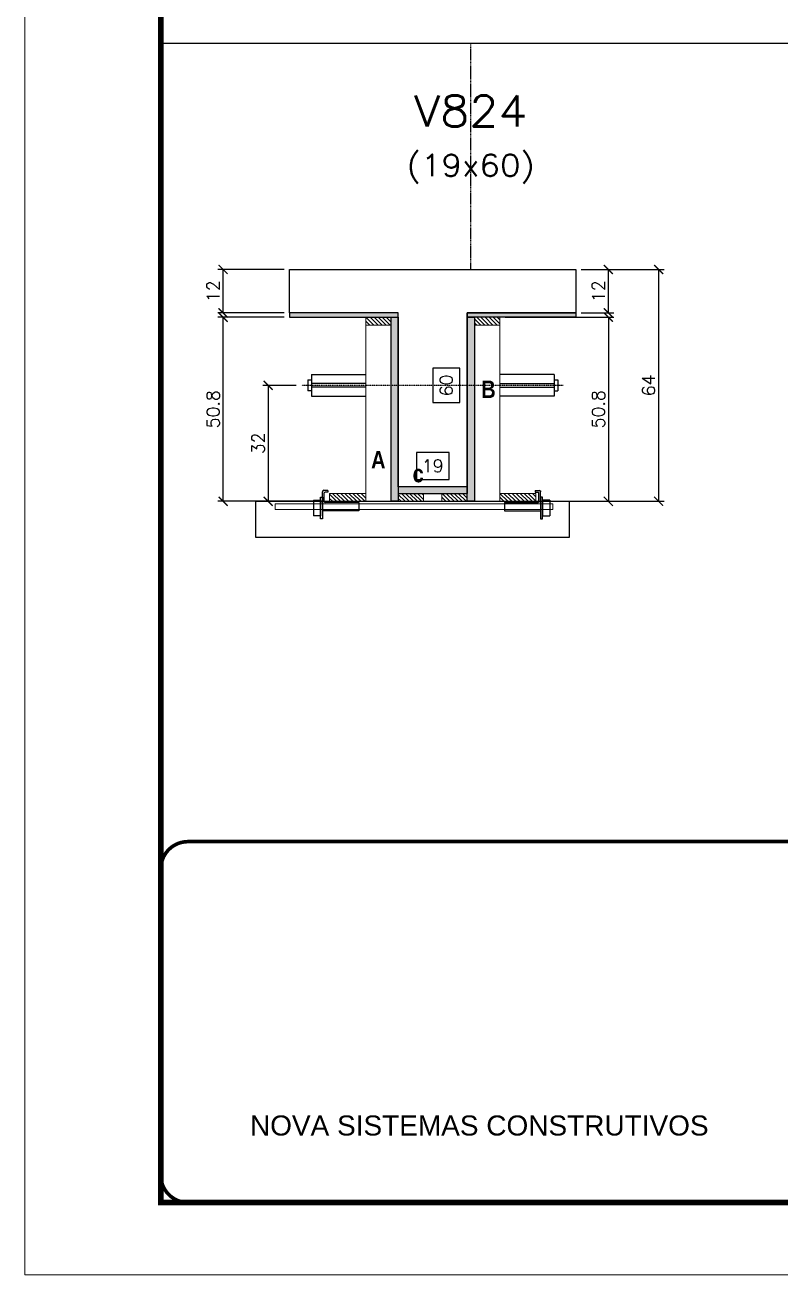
# Model space of a CAD drawing. Extents: x -20960 to -5926, y -2106 to 21915.
# Drawn here: x -7411 to -6995, y 12825 to 13515 of the extents above; entities that cross this region are included whole.
import ezdxf
from ezdxf.enums import TextEntityAlignment as Align

# ---------------------------------------------------------------- set-up
doc = ezdxf.new("R2010")
doc.units = 0
for name, pattern in [('CONTINUO', [0]), ('DASHED', [0.75, 0.5, -0.25]), ('HIDDEN', [0.375, 0.25, -0.125])]:
    doc.linetypes.add(name, pattern=pattern)
for name, color, linetype in [('barrote', 251, 'Continuous'), ('COTA', 241, 'Continuous'), ('Cota Seção (2x)', 4, 'Continuous'), ('detalhes', 4, 'Continuous'), ('Painéis', 200, 'Continuous'), ('presilha', 1, 'Continuous'), ('TENSOR', 3, 'Continuous'), ('Texto de Titulo', 7, 'Continuous'), ('Texto Qtd Sarr', 242, 'Continuous')]:
    doc.layers.add(name, color=color, linetype=linetype)
for name, color, linetype, lineweight in [('CONCRETO', 251, 'Continuous', 25), ('Folhas', 255, 'Continuous', 9), ('Hachura', 251, 'Continuous', 9), ('Madeira', 126, 'Continuous', 18), ('SARRAFO DE PRESSAO', 251, 'DASHED', 9), ('SCO-___-LAJ', 2, 'Continuous', 0), ('Texto Seção', 7, 'Continuous', 15)]:
    doc.layers.add(name, color=color, linetype=linetype, lineweight=lineweight)
doc.styles.add('ARIAL', font='arial.ttf')
doc.styles.add('Romans', font='romans.shx')
doc.styles.add('TECNICA', font='techb___.ttf', dxfattribs={"height": 10})
doc.dimstyles.new('Cota Seção (2x)', dxfattribs={"dimtxt": 7, "dimasz": 5, "dimexe": 3, "dimexo": 3, "dimgap": 2, "dimtad": 3, "dimdec": 1, "dimlfac": 0.5, "dimzin": 12, "dimdsep": 46, "dimtxsty": 'Romans', "dimblk": 'ARCHTICK', "dimcen": 0, "dimclrd": 4, "dimclre": 4, "dimclrt": 1, "dimadec": 1, "dimazin": 3, "dimtfac": 1, "dimtdec": 1, "dimtmove": 0, "dimatfit": 3, "dimldrblk": 'OBLIQUE', "dimfxl": 1, "dimtolj": 1, "dimtzin": 12, "dimarcsym": 0})
doc.dimstyles.new('Cota Seção interna', dxfattribs={"dimtxt": 7, "dimasz": 6, "dimexe": 0.18, "dimexo": 2, "dimgap": -4, "dimtad": 3, "dimdec": 1, "dimlfac": 0.5, "dimzin": 12, "dimdsep": 46, "dimtxsty": 'Romans', "dimblk": 'ARCHTICK', "dimcen": 0.09, "dimse1": 1, "dimse2": 1, "dimsd1": 1, "dimsd2": 1, "dimclrd": 180, "dimclre": 5, "dimclrt": 1, "dimadec": 0, "dimazin": 3, "dimtfac": 1, "dimtdec": 1, "dimtofl": 0, "dimtmove": 0, "dimatfit": 3, "dimldrblk": 'ARCHTICK', "dimfxl": 1, "dimtolj": 1, "dimtzin": 0, "dimarcsym": 0})

# ---------------------------------------------------------------- blocks, each defined once
blk = doc.blocks.new('9999999999')
at = {"color": 30, "linetype": 'CONTINUO', "const_width": 2}
blk.add_lwpolyline([(99583.98, 34230.21), (99583.98, 34414.45, 0.414214), (99568.98, 34429.45), (98228.98, 34429.45, 0.414214), (98213.98, 34414.45), (98213.98, 34245.21, 0.414214), (98228.98, 34230.21), (99583.98, 34230.21)], format="xyb", dxfattribs=at)
at = {"layer": 'Folhas'}
blk.add_lwpolyline([(98138.98, 34190.21), (99623.98, 34190.21), (99623.98, 35240.21), (98138.98, 35240.21)], close=True, dxfattribs=at)
at = {"layer": 'Folhas', "color": 30, "const_width": 3}
blk.add_lwpolyline([(98213.98, 34230.21), (99583.98, 34230.21), (99583.98, 35200.21), (98213.98, 35200.21)], close=True, dxfattribs=at)
at = {"color": 7, "linetype": 'Continuous', "ltscale": 5, "style": 'ARIAL'}
blk.add_text('NOVA SISTEMAS CONSTRUTIVOS', height=11.0592, dxfattribs=at).set_placement((98263.19, 34267.21))
blk = doc.blocks.new('_ArchTick')
at = {"color": 0, "linetype": 'ByBlock', "const_width": 0.15}
blk.add_lwpolyline([(-0.5, -0.5), (0.5, 0.5)], dxfattribs=at)
blk = doc.blocks.new('*D1134')
at = {"layer": 'COTA', "color": 4, "lineweight": -2, "transparency": 16777216}
for p, q in [((-7268.4, 13354.08), (-7305.11, 13354.08)), ((-7302.11, 13252.48), (-7302.11, 13354.08)), ((-7250.8, 13252.48), (-7305.11, 13252.48))]:
    blk.add_line(p, q, dxfattribs=at)
at = {"layer": 'Defpoints', "color": 0, "transparency": 16777216}
for p in [(-7302.11, 13354.08), (-7265.4, 13354.08), (-7247.8, 13252.48)]:
    blk.add_point(p, dxfattribs=at)
at = {"layer": 'COTA', "color": 4, "lineweight": -2, "transparency": 16777216, "xscale": 5, "yscale": 5, "zscale": 5}
for p, rotation in [((-7302.11, 13354.08), 90), ((-7302.11, 13252.48), 270)]:
    blk.add_blockref('_ArchTick', p, dxfattribs=dict(at, rotation=rotation))
at = {"layer": 'COTA', "color": 1, "transparency": 16777216, "insert": (-7307.61, 13303.28), "char_height": 7, "attachment_point": 5, "rotation": 90, "style": 'Romans'}
blk.add_mtext('\\A1;50.8', dxfattribs=at)
blk = doc.blocks.new('_Oblique')
at = {"color": 0, "linetype": 'ByBlock', "lineweight": -2}
blk.add_line((-0.5, -0.5), (0.5, 0.5), dxfattribs=at)
blk = doc.blocks.new('*D1135')
at = {"layer": 'COTA', "color": 4, "lineweight": -2, "transparency": 16777216}
for p, q in [((-7268.4, 13380.48), (-7305.11, 13380.48)), ((-7302.11, 13356.48), (-7302.11, 13380.48)), ((-7268.4, 13356.48), (-7305.11, 13356.48))]:
    blk.add_line(p, q, dxfattribs=at)
at = {"layer": 'Defpoints', "color": 0, "transparency": 16777216}
for p in [(-7302.11, 13380.48), (-7265.4, 13380.48), (-7265.4, 13356.48)]:
    blk.add_point(p, dxfattribs=at)
at = {"layer": 'COTA', "color": 4, "lineweight": -2, "transparency": 16777216, "xscale": 5, "yscale": 5, "zscale": 5}
for p, rotation in [((-7302.11, 13380.48), 90), ((-7302.11, 13356.48), 270)]:
    blk.add_blockref('_ArchTick', p, dxfattribs=dict(at, rotation=rotation))
at = {"layer": 'COTA', "color": 1, "transparency": 16777216, "insert": (-7307.61, 13368.48), "char_height": 7, "attachment_point": 5, "rotation": 90, "style": 'Romans'}
blk.add_mtext('\\A1;12', dxfattribs=at)
blk = doc.blocks.new('*D1136')
at = {"layer": 'Cota Seção (2x)', "color": 180, "lineweight": -2, "transparency": 16777216}
for p, q in [((-7171.4, 13325.95), (-7186.4, 13325.95)), ((-7186.4, 13325.95), (-7186.4, 13306.95)), ((-7171.4, 13306.95), (-7171.4, 13325.95)), ((-7186.4, 13306.95), (-7171.4, 13306.95))]:
    blk.add_line(p, q, dxfattribs=at)
at = {"layer": 'Defpoints', "color": 0, "transparency": 16777216}
for p in [(-7205.4, 13380.48), (-7167.4, 13380.48), (-7205.4, 13260.48)]:
    blk.add_point(p, dxfattribs=at)
at = {"layer": 'Cota Seção (2x)', "color": 1, "transparency": 16777216, "insert": (-7178.9, 13316.45), "char_height": 7, "attachment_point": 5, "rotation": 90, "style": 'Romans'}
blk.add_mtext('\\A1;60', dxfattribs=at)
blk = doc.blocks.new('PRESILHA METÁLICA 1')
at = {"layer": 'presilha'}
for p, q in [((12, 21), (8.6, 21)), ((12, 21), (12, 19.5)), ((0, 13), (6, 13)), ((0, 13), (0, 0)), ((6, 15.5), (7.5, 15.5)), ((6, -2.5), (6, 15.5)), ((6, 13), (6, 0)), ((7.5, 10.6), (7.5, 19.9)), ((7.5, 15.5), (7.5, -2.5)), ((9, 11.6), (9, 18.9)), ((12, 19.5), (9.6, 19.5)), ((37.5, 11), (9.6, 11)), ((37.5, 11), (37.5, 4.1)), ((6, 0), (0, 0)), ((37.5, 4.1), (7.5, 4.1)), ((7.5, -2.5), (6, -2.5))]:
    blk.add_line(p, q, dxfattribs=at)
for centre, radius, start, end in [((8.6, 19.9), 1.14, 90, 180), ((9.6, 18.9), 0.57, 90, 180), ((9.6, 11.6), 0.57, 180, 270)]:
    blk.add_arc(centre, radius, start, end, dxfattribs=at)
blk = doc.blocks.new('*D1137')
at = {"layer": 'Cota Seção (2x)', "color": 180, "lineweight": -2, "transparency": 16777216}
for p, q in [((-7177.4, 13279.48), (-7195.4, 13279.48)), ((-7195.4, 13279.48), (-7195.4, 13264.48)), ((-7177.4, 13264.48), (-7177.4, 13279.48)), ((-7195.4, 13264.48), (-7177.4, 13264.48))]:
    blk.add_line(p, q, dxfattribs=at)
at = {"layer": 'Defpoints', "color": 0, "transparency": 16777216}
for p in [(-7205.4, 13260.48), (-7205.4, 13252.48), (-7167.4, 13252.48)]:
    blk.add_point(p, dxfattribs=at)
at = {"layer": 'Cota Seção (2x)', "color": 1, "transparency": 16777216, "insert": (-7186.4, 13271.98), "char_height": 7, "attachment_point": 5, "style": 'Romans'}
blk.add_mtext('\\A1;19', dxfattribs=at)
blk = doc.blocks.new('*D1138')
at = {"layer": 'COTA', "color": 4, "lineweight": -2, "transparency": 16777216}
for p, q in [((-7146.4, 13354.08), (-7086.43, 13354.08)), ((-7089.43, 13354.08), (-7089.43, 13252.48)), ((-7146.4, 13252.48), (-7086.43, 13252.48))]:
    blk.add_line(p, q, dxfattribs=at)
at = {"layer": 'Defpoints', "color": 0, "transparency": 16777216}
for p in [(-7149.4, 13354.08), (-7149.4, 13252.48), (-7089.43, 13252.48)]:
    blk.add_point(p, dxfattribs=at)
at = {"layer": 'COTA', "color": 4, "lineweight": -2, "transparency": 16777216, "xscale": 5, "yscale": 5, "zscale": 5}
for p, rotation in [((-7089.43, 13354.08), 90), ((-7089.43, 13252.48), 270)]:
    blk.add_blockref('_ArchTick', p, dxfattribs=dict(at, rotation=rotation))
at = {"layer": 'COTA', "color": 1, "transparency": 16777216, "insert": (-7094.93, 13303.28), "char_height": 7, "attachment_point": 5, "rotation": 90, "style": 'Romans'}
blk.add_mtext('\\A1;50.8', dxfattribs=at)
blk = doc.blocks.new('*D1139')
at = {"layer": 'COTA', "color": 4, "lineweight": -2, "transparency": 16777216}
for p, q in [((-7261.7, 13316.45), (-7280.25, 13316.45)), ((-7277.25, 13316.45), (-7277.25, 13252.48)), ((-7261.7, 13252.48), (-7280.25, 13252.48))]:
    blk.add_line(p, q, dxfattribs=at)
at = {"layer": 'Defpoints', "color": 0, "transparency": 16777216}
for p in [(-7258.7, 13316.45), (-7277.25, 13252.48), (-7258.7, 13252.48)]:
    blk.add_point(p, dxfattribs=at)
at = {"layer": 'COTA', "color": 4, "lineweight": -2, "transparency": 16777216, "xscale": 5, "yscale": 5, "zscale": 5}
for p, rotation in [((-7277.25, 13316.45), 90), ((-7277.25, 13252.48), 270)]:
    blk.add_blockref('_ArchTick', p, dxfattribs=dict(at, rotation=rotation))
at = {"layer": 'COTA', "color": 1, "transparency": 16777216, "insert": (-7282.75, 13284.46), "char_height": 7, "attachment_point": 5, "rotation": 90, "style": 'Romans'}
blk.add_mtext('\\A1;32', dxfattribs=at)
blk = doc.blocks.new('titulo1')
at = {"layer": 'Defpoints', "color": 252, "linetype": 'HIDDEN', "ltscale": 2}
blk.add_line((0, 0), (0, 125), dxfattribs=at)
at = {"layer": 'Defpoints', "style": 'Romans', "oblique": 15}
blk.add_attdef('FOLHA', text='', height=10, dxfattribs=at).set_placement((0, 15.58), align=Align.MIDDLE_CENTER)
at = {"layer": 'Texto Qtd Sarr', "color": 3, "style": 'Romans', "oblique": 15}
for tag, height, p in [('TITULO', 17, (0, 71.45)), ('SEÇÃO', 12, (0, 41.55))]:
    blk.add_attdef(tag, text='', height=height, dxfattribs=at).set_placement(p, align=Align.MIDDLE_CENTER)
blk = doc.blocks.new('*D1173')
at = {"layer": 'COTA', "color": 4, "lineweight": -2, "transparency": 16777216}
for p, q in [((-7104.4, 13380.48), (-7086.43, 13380.48)), ((-7089.43, 13356.48), (-7089.43, 13380.48)), ((-7104.4, 13356.48), (-7086.43, 13356.48))]:
    blk.add_line(p, q, dxfattribs=at)
at = {"layer": 'Defpoints', "color": 0, "transparency": 16777216}
for p in [(-7107.4, 13380.48), (-7089.43, 13380.48), (-7107.4, 13356.48)]:
    blk.add_point(p, dxfattribs=at)
at = {"layer": 'COTA', "color": 4, "lineweight": -2, "transparency": 16777216, "xscale": 5, "yscale": 5, "zscale": 5}
for p, rotation in [((-7089.43, 13380.48), 90), ((-7089.43, 13356.48), 270)]:
    blk.add_blockref('_ArchTick', p, dxfattribs=dict(at, rotation=rotation))
at = {"layer": 'COTA', "color": 1, "transparency": 16777216, "insert": (-7094.93, 13368.48), "char_height": 7, "attachment_point": 5, "rotation": 90, "style": 'Romans'}
blk.add_mtext('\\A1;12', dxfattribs=at)
blk = doc.blocks.new('*D1146')
at = {"layer": 'COTA', "color": 4, "lineweight": -2, "transparency": 16777216}
for p, q in [((-7104.4, 13380.48), (-7058.67, 13380.48)), ((-7061.67, 13380.48), (-7061.67, 13252.48)), ((-7108.03, 13252.48), (-7058.67, 13252.48))]:
    blk.add_line(p, q, dxfattribs=at)
at = {"layer": 'Defpoints', "color": 0, "transparency": 16777216}
for p in [(-7107.4, 13380.48), (-7111.03, 13252.48), (-7061.67, 13252.48)]:
    blk.add_point(p, dxfattribs=at)
at = {"layer": 'COTA', "color": 4, "lineweight": -2, "transparency": 16777216, "xscale": 5, "yscale": 5, "zscale": 5}
for p, rotation in [((-7061.67, 13380.48), 90), ((-7061.67, 13252.48), 270)]:
    blk.add_blockref('_ArchTick', p, dxfattribs=dict(at, rotation=rotation))
at = {"layer": 'COTA', "color": 1, "transparency": 16777216, "insert": (-7067.17, 13316.48), "char_height": 7, "attachment_point": 5, "rotation": 90, "style": 'Romans'}
blk.add_mtext('\\A1;64', dxfattribs=at)

msp = doc.modelspace()

# ---------------------------------------------------------------- hatches: boundary and pattern name
at = {"layer": 'Hachura'}
h = msp.add_hatch(color=256, dxfattribs=at)
h.dxf.hatch_style = 1
h.paths.add_polyline_path([(-7205.4, 13354.08), (-7205.4, 13356.48), (-7265.4, 13356.48), (-7265.4, 13354.08)])
h = msp.add_hatch(dxfattribs=at)
h.set_pattern_fill('ANSI31', color=256, scale=0.5, angle=270, style=0)
h.set_pattern_definition([(315, (15742.4214, 5046.4335), (1.12253202, 1.12253202), [])])
h.paths.add_polyline_path([(-7209.4, 13349.68), (-7209.4, 13354.08), (-7223.4, 13354.08), (-7223.4, 13349.68)])
h = msp.add_hatch(color=256, dxfattribs=at)
h.dxf.hatch_style = 1
h.paths.add_polyline_path([(-7209.4, 13354.08), (-7205.4, 13354.08), (-7205.4, 13252.48), (-7209.4, 13252.48)])
h = msp.add_hatch(color=256, dxfattribs=at)
h.dxf.hatch_style = 1
h.paths.add_polyline_path([(-7167.4, 13354.08), (-7167.4, 13356.48), (-7107.4, 13356.48), (-7107.4, 13354.08)])
h = msp.add_hatch(color=256, dxfattribs=at)
h.dxf.hatch_style = 1
h.paths.add_polyline_path([(-7167.4, 13354.08), (-7163.4, 13354.08), (-7163.4, 13252.48), (-7167.4, 13252.48)])
h = msp.add_hatch(dxfattribs=at)
h.set_pattern_fill('ANSI31', color=256, scale=0.5, angle=270, style=0)
h.set_pattern_definition([(315, (15682.4214, 5046.4335), (1.12253202, 1.12253202), [])])
h.paths.add_polyline_path([(-7149.4, 13349.68), (-7149.4, 13354.08), (-7163.4, 13354.08), (-7163.4, 13349.68)])
h = msp.add_hatch(dxfattribs=at)
h.set_pattern_fill('ANSI31', color=256, scale=0.5, angle=270, style=0)
h.set_pattern_definition([(315, (15742.4214, 5022.8335), (1.12253202, 1.12253202), [])])
h.paths.add_polyline_path([(-7243.4, 13252.48), (-7243.4, 13256.88), (-7223.4, 13256.88), (-7223.4, 13252.48)])
h = msp.add_hatch(color=256, dxfattribs=at)
h.dxf.hatch_style = 1
h.paths.add_polyline_path([(-7167.4, 13256.88), (-7167.4, 13260.48), (-7205.4, 13260.48), (-7205.4, 13256.88)])
h = msp.add_hatch(dxfattribs=at)
h.set_pattern_fill('ANSI31', color=256, scale=0.5, angle=270, style=0)
h.set_pattern_definition([(315, (15751.2214, 5022.8335), (1.12253202, 1.12253202), [])])
h.paths.add_polyline_path([(-7205.4, 13252.48), (-7205.4, 13256.88), (-7191.4, 13256.88), (-7191.4, 13252.48)])
h = msp.add_hatch(dxfattribs=at)
h.set_pattern_fill('ANSI31', color=256, scale=0.5, angle=270, style=0)
h.set_pattern_definition([(315, (15751.2235, 5022.8335), (1.12253202, 1.12253202), [])])
h.paths.add_polyline_path([(-7167.4, 13252.48), (-7167.4, 13256.88), (-7181.4, 13256.88), (-7181.4, 13252.48)])
h = msp.add_hatch(dxfattribs=at)
h.set_pattern_fill('ANSI31', color=256, scale=0.5, angle=270, style=0)
h.set_pattern_definition([(315, (15648.4214, 5022.8335), (1.12253202, 1.12253202), [])])
h.paths.add_polyline_path([(-7149.4, 13252.48), (-7149.4, 13256.88), (-7129.4, 13256.88), (-7129.4, 13252.48)])

# ---------------------------------------------------------------- linework, layer by layer
at = {"ltscale": 3}
for p, q in [((-7255.4, 13319.45), (-7255.4, 13313.45)), ((-7255.4, 13319.45), (-7253.4, 13319.45)), ((-7253.4, 13322.45), (-7253.4, 13310.45)), ((-7253.4, 13322.45), (-7223.4, 13322.45)), ((-7119.4, 13322.45), (-7149.4, 13322.45)), ((-7119.4, 13322.45), (-7119.4, 13310.45)), ((-7119.4, 13319.45), (-7117.4, 13319.45)), ((-7117.4, 13319.45), (-7117.4, 13313.45)), ((-7253.4, 13313.45), (-7255.4, 13313.45)), ((-7223.4, 13317.45), (-7253.4, 13317.45)), ((-7223.4, 13315.45), (-7253.4, 13315.45)), ((-7149.4, 13317.45), (-7119.4, 13317.45)), ((-7149.4, 13315.45), (-7119.4, 13315.45)), ((-7119.4, 13313.45), (-7117.4, 13313.45)), ((-7253.4, 13310.45), (-7223.4, 13310.45)), ((-7119.4, 13310.45), (-7149.4, 13310.45))]:
    msp.add_line(p, q, dxfattribs=at)
at = {"layer": 'barrote'}
msp.add_lwpolyline([(-7111.03, 13232.48), (-7284, 13232.48), (-7284, 13252.48), (-7111.03, 13252.48)], close=True, dxfattribs=at)
at = {"layer": 'CONCRETO'}
msp.add_lwpolyline([(-7167.4, 13356.48), (-7167.4, 13256.88), (-7167.4, 13256.88), (-7167.4, 13260.48), (-7205.4, 13260.48), (-7205.4, 13356.48), (-7265.4, 13356.48), (-7265.4, 13380.48), (-7205.4, 13380.48), (-7205.4, 13380.48), (-7167.4, 13380.48), (-7107.4, 13380.48), (-7107.4, 13356.48)], close=True, dxfattribs=at)
at = {"layer": 'COTA', "linetype": 'ByBlock'}
msp.add_line((-7336.5, 13505.48), (-5966.5, 13505.48), dxfattribs=at)
at = {"layer": 'Madeira'}
for points in [[(-7209.4, 13349.68), (-7209.4, 13354.08), (-7223.4, 13354.08), (-7223.4, 13349.68)], [(-7209.4, 13354.08), (-7223.4, 13354.08), (-7223.4, 13252.48), (-7209.4, 13252.48)], [(-7149.4, 13349.68), (-7149.4, 13354.08), (-7163.4, 13354.08), (-7163.4, 13349.68)], [(-7149.4, 13354.08), (-7163.4, 13354.08), (-7163.4, 13252.48), (-7149.4, 13252.48)], [(-7243.4, 13252.48), (-7243.4, 13256.88), (-7223.4, 13256.88), (-7223.4, 13252.48)], [(-7205.4, 13252.48), (-7205.4, 13256.88), (-7191.4, 13256.88), (-7191.4, 13252.48)], [(-7167.4, 13252.48), (-7167.4, 13256.88), (-7181.4, 13256.88), (-7181.4, 13252.48)], [(-7149.4, 13252.48), (-7149.4, 13256.88), (-7129.4, 13256.88), (-7129.4, 13252.48)]]:
    msp.add_lwpolyline(points, close=True, dxfattribs=at)
at = {"layer": 'Painéis'}
for points in [[(-7205.4, 13354.08), (-7205.4, 13356.48), (-7265.4, 13356.48), (-7265.4, 13354.08)], [(-7209.4, 13354.08), (-7205.4, 13354.08), (-7205.4, 13252.48), (-7209.4, 13252.48)], [(-7167.4, 13354.08), (-7167.4, 13356.48), (-7107.4, 13356.48), (-7107.4, 13354.08)], [(-7167.4, 13354.08), (-7163.4, 13354.08), (-7163.4, 13252.48), (-7167.4, 13252.48)], [(-7167.4, 13256.88), (-7167.4, 13260.48), (-7205.4, 13260.48), (-7205.4, 13256.88)]]:
    msp.add_lwpolyline(points, close=True, dxfattribs=at)
at = {"layer": 'SCO-___-LAJ', "color": 1}
msp.add_lwpolyline([(-7120.04, 13251.14), (-7273.34, 13251.14), (-7273.34, 13247.94), (-7120.04, 13247.94)], close=True, dxfattribs=at)
at = {"layer": 'TENSOR', "linetype": 'HIDDEN', "ltscale": 0.5}
msp.add_line((-7114.4, 13316.45), (-7258.7, 13316.45), dxfattribs=at)

# ---------------------------------------------------------------- block references
at = {"layer": 'presilha', "yscale": 0.6666666666666666, "zscale": 0.6666666666666666}
for p, xscale in [((-7252.26, 13244.51), 0.6666666666666666), ((-7121.82, 13244.51), -0.6666666666666666)]:
    msp.add_blockref('PRESILHA METÁLICA 1', p, dxfattribs=dict(at, xscale=xscale))
at = {"layer": 'SARRAFO DE PRESSAO', "color": 6, "linetype": 'ByBlock'}
msp.add_blockref('9999999999', (-105550.48, -21364.84), dxfattribs=at)
at = {"layer": 'Texto Seção'}
ref = msp.add_blockref('titulo1', (-7165.4, 13380.48), dxfattribs=at)
ref.add_attrib('TITULO', 'V824', dxfattribs={"layer": 'Texto de Titulo', "color": 7, "height": 17, "style": 'Romans', "width": 1.1}).set_placement((-7165.4, 13467.98), align=Align.MIDDLE_CENTER)
ref.add_attrib('SEÇÃO', '(19x60)', dxfattribs={"layer": 'Texto de Titulo', "color": 7, "height": 12, "style": 'Romans', "width": 1.1}).set_placement((-7165.4, 13437.98), align=Align.MIDDLE_CENTER)

# ---------------------------------------------------------------- texts
at = {"layer": 'detalhes', "style": 'TECNICA'}
for s, p in [('B', (-7159.57, 13309.51)), ('A', (-7220.4, 13270.67)), ('c', (-7197.48, 13262.97))]:
    msp.add_text(s, height=9.6, dxfattribs=at).set_placement(p)

# ---------------------------------------------------------------- dimensions: what is measured, and where the dimension line sits
at = {"layer": 'COTA'}
for base, p1, p2, picture, middle in [((-7302.11, 13380.48), (-7265.4, 13356.48), (-7265.4, 13380.48), '*D1135', (-7307.61, 13368.48)), ((-7061.67, 13252.48), (-7107.4, 13380.48), (-7111.03, 13252.48), '*D1146', (-7067.17, 13316.48)), ((-7089.43, 13380.48), (-7107.4, 13356.48), (-7107.4, 13380.48), '*D1173', (-7094.93, 13368.48)), ((-7302.11, 13354.08), (-7247.8, 13252.48), (-7265.4, 13354.08), '*D1134', (-7307.61, 13303.28)), ((-7089.43, 13252.48), (-7149.4, 13354.08), (-7149.4, 13252.48), '*D1138', (-7094.93, 13303.28)), ((-7277.25, 13252.48), (-7258.7, 13316.45), (-7258.7, 13252.48), '*D1139', (-7282.75, 13284.46))]:
    dim = msp.add_linear_dim(base=base, p1=p1, p2=p2, angle=90, dimstyle='Cota Seção (2x)', dxfattribs=at)
    dim.commit()
    dim.dimension.update_dxf_attribs({"geometry": picture, "text_midpoint": middle})
at = {"layer": 'Cota Seção (2x)'}
dim = msp.add_linear_dim(base=(-7167.4, 13380.48), p1=(-7205.4, 13260.48), p2=(-7205.4, 13380.48), angle=90, dimstyle='Cota Seção interna', dxfattribs=at)
dim.commit()
dim.dimension.update_dxf_attribs({"geometry": '*D1136', "text_midpoint": (-7167.4, 13316.45), "dimtype": 160})
dim = msp.add_linear_dim(base=(-7205.4, 13260.48), p1=(-7167.4, 13252.48), p2=(-7205.4, 13252.48), angle=180, dimstyle='Cota Seção interna', dxfattribs=at)
dim.commit()
dim.dimension.update_dxf_attribs({"geometry": '*D1137', "text_midpoint": (-7186.4, 13271.98)})

doc.saveas('drawing.dxf')
